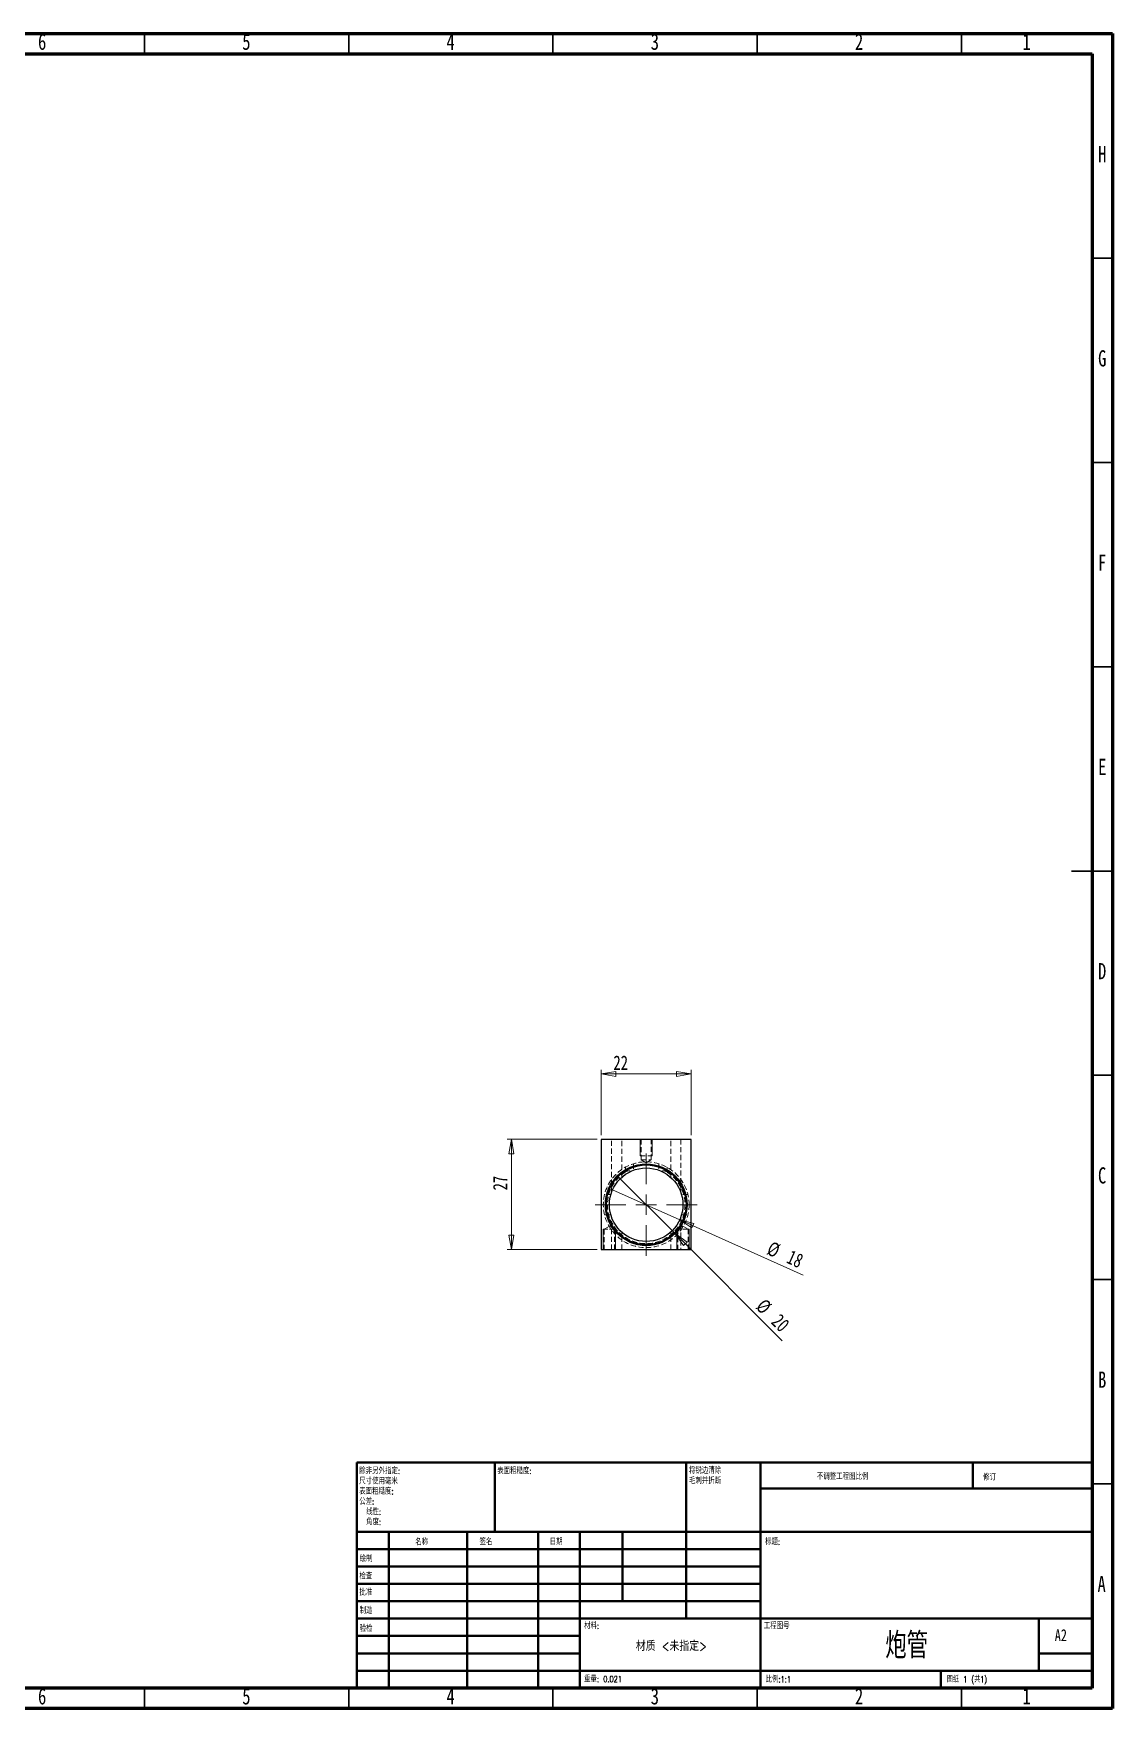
# Model space of a CAD drawing. Header units: millimetres. Extents: x 15 to 589, y 5 to 415.
# Drawn here: x 324.8 to 589, y 5 to 415 of the extents above; entities that cross this region are included whole.
import ezdxf

# ---------------------------------------------------------------- set-up
doc = ezdxf.new("R2010")
doc.units = ezdxf.units.MM
doc.linetypes.add('HIDDEN', pattern=[1.905, 1.27, -0.635])
doc.styles.add('SLDTEXTSTYLE0', font='TXT', dxfattribs={"width": 0.75})
doc.styles.add('SLDTEXTSTYLE1', font='TXT', dxfattribs={"width": 0.75, "bigfont": 'bigfont'})
doc.styles.add('SLDTEXTSTYLE2', font='TXT', dxfattribs={"width": 0.694444, "bigfont": 'bigfont'})
doc.dimstyles.new('SLDDIMSTYLE0', dxfattribs={"dimtxt": 3.5, "dimasz": 3.556, "dimexe": 0, "dimexo": 0.0625, "dimgap": 0.875, "dimtad": 1, "dimrnd": 1e-09, "dimzin": 12, "dimdsep": 46, "dimtxsty": 'SLDTEXTSTYLE0', "dimblk1": 'CLOSED', "dimblk2": 'CLOSED', "dimsah": 1, "dimcen": 0.09, "dimadec": 0, "dimazin": 3, "dimtfac": 1, "dimtofl": 0, "dimtmove": 0, "dimatfit": 3, "dimldrblk": 'CLOSED', "dimfxl": 1, "dimfrac": 2, "dimtolj": 1, "dimtzin": 12, "dimarcsym": 0})
doc.dimstyles.new('SLDDIMSTYLE1', dxfattribs={"dimtxt": 3.5, "dimasz": 3.556, "dimexe": 0, "dimexo": 0.0625, "dimgap": 0.875, "dimtad": 1, "dimrnd": 1e-09, "dimzin": 12, "dimdsep": 46, "dimtxsty": 'SLDTEXTSTYLE0', "dimblk1": 'NONE', "dimblk2": 'CLOSED', "dimsah": 1, "dimcen": 0, "dimadec": 0, "dimazin": 3, "dimtfac": 1, "dimtmove": 0, "dimatfit": 3, "dimldrblk": 'NONE', "dimfxl": 1, "dimfrac": 2, "dimtolj": 1, "dimtzin": 12, "dimarcsym": 0})

# ---------------------------------------------------------------- blocks, each defined once
blk = doc.blocks.new('SW_NOTE_0')
at = {"color": 0, "linetype": 'Continuous', "lineweight": 0, "char_height": 1.5, "attachment_point": 1, "style": 'SLDTEXTSTYLE1'}
for s, insert in [('\\M+18F9C\\M+194F1另\\M+18A4F\\M+18E77\\M+192E8:', (0, 1.93)), ('\\M+1955C\\M+196CA\\M+19165糙\\M+19378:', (0, -3.07)), ('\\M+18EDA\\M+190A1\\M+18E67\\M+19770\\M+19F7C\\M+195C4', (0, -0.57)), ('\\M+18CF6\\M+18DB7:', (0, -5.57)), ('线\\M+190AB:', (1.69, -8.07)), ('\\M+18A70\\M+19378:', (1.69, -10.57))]:
    blk.add_mtext(s, dxfattribs=dict(at, insert=insert))
blk = doc.blocks.new('SW_NOTE_1')
at = {"color": 0, "linetype": 'Continuous', "lineweight": 0, "char_height": 1.5, "attachment_point": 1, "style": 'SLDTEXTSTYLE1'}
for s, insert in [('\\M+18FAB锐边\\M+190B4\\M+18F9C', (0, 1.93)), ('\\M+196D1\\M+18E68\\M+19BF3\\M+190DC\\M+19266', (0, -0.57))]:
    blk.add_mtext(s, dxfattribs=dict(at, insert=insert))
blk = doc.blocks.new('_Closed')
at = {"color": 0, "linetype": 'ByBlock', "lineweight": -2}
for p, q in [((-1, 0.166667), (0, 0)), ((-1, 0.166667), (-1, -0.166667)), ((0, 0), (-1, -0.166667)), ((0, 0), (-1, 0))]:
    blk.add_line(p, q, dxfattribs=at)
blk = doc.blocks.new('_D_36')
at = {"color": 7, "linetype": 'Continuous', "lineweight": 18}
for p, q in [((463.84, 145.32), (463.84, 161.32)), ((485.84, 160.32), (463.84, 160.32)), ((485.84, 145.32), (485.84, 161.32))]:
    blk.add_line(p, q, dxfattribs=at)
at = {"color": 7, "linetype": 'Continuous', "lineweight": 18, "xscale": 3.556, "yscale": 3.556, "rotation": 180}
blk.add_blockref('_Closed', (463.84, 160.32, -76), dxfattribs=at)
at = {"color": 7, "linetype": 'Continuous', "lineweight": 18, "xscale": 3.556, "yscale": 3.556}
blk.add_blockref('_Closed', (485.84, 160.32, -76), dxfattribs=at)
at = {"color": 7, "linetype": 'Continuous', "lineweight": 18, "insert": (466.82, 164.83), "char_height": 3.5, "attachment_point": 1, "style": 'SLDTEXTSTYLE0'}
blk.add_mtext('22', dxfattribs=at)
blk = doc.blocks.new('_D_37')
at = {"color": 7, "linetype": 'Continuous', "lineweight": 18}
for p, q in [((462.84, 144.32), (440.84, 144.32)), ((441.84, 144.32), (441.84, 117.32)), ((462.84, 117.32), (440.84, 117.32))]:
    blk.add_line(p, q, dxfattribs=at)
at = {"color": 7, "linetype": 'Continuous', "lineweight": 18, "xscale": 3.556, "yscale": 3.556}
for p, rotation in [((441.84, 144.32, -76), 90), ((441.84, 117.32, -76), 270)]:
    blk.add_blockref('_Closed', p, dxfattribs=dict(at, rotation=rotation))
at = {"color": 7, "linetype": 'Continuous', "lineweight": 18, "insert": (437.33, 131.82), "char_height": 3.5, "attachment_point": 1, "rotation": 90, "style": 'SLDTEXTSTYLE0'}
blk.add_mtext('27', dxfattribs=at)
blk = doc.blocks.new('_D_38')
at = {"color": 7, "linetype": 'Continuous', "lineweight": 18}
for q in [(466.63, 131.99), (513.24, 111.11)]:
    blk.add_line((483.05, 124.64), q, dxfattribs=at)
at = {"color": 7, "linetype": 'Continuous', "lineweight": 18, "xscale": 3.556, "yscale": 3.556, "rotation": 155.8701832304}
blk.add_blockref('_Closed', (483.05, 124.64, -76), dxfattribs=at)
at = {"color": 7, "linetype": 'Continuous', "lineweight": 18, "char_height": 3.5, "attachment_point": 1, "rotation": 335.8702, "style": 'SLDTEXTSTYLE0'}
for s, insert in [('%%c', (505.54, 119.5)), ('18', (510.38, 117.39))]:
    blk.add_mtext(s, dxfattribs=dict(at, insert=insert))
blk = doc.blocks.new('_None')
blk = doc.blocks.new('_D_39')
at = {"color": 7, "linetype": 'Continuous', "lineweight": 18}
for q in [(467.77, 135.39), (508.14, 95.01)]:
    blk.add_line((481.91, 121.24), q, dxfattribs=at)
at = {"color": 7, "linetype": 'Continuous', "lineweight": 18, "xscale": 3.556, "yscale": 3.556, "rotation": 135}
blk.add_blockref('_Closed', (481.91, 121.24, -76), dxfattribs=at)
at = {"color": 7, "linetype": 'Continuous', "lineweight": 18, "char_height": 3.5, "attachment_point": 1, "rotation": 315, "style": 'SLDTEXTSTYLE0'}
for s, insert in [('%%c', (503.94, 105.59)), ('20', (507.71, 101.89))]:
    blk.add_mtext(s, dxfattribs=dict(at, insert=insert))
blk = doc.blocks.new('SW_CENTERMARKSYMBOL_5')
at = {"color": 0, "linetype": 'Continuous', "lineweight": 0}
for p, q in [((0, 5), (0, 12.5)), ((-5, 0), (-12.5, 0)), ((0, 0), (-2.5, 0)), ((0, 0), (0, 2.5)), ((0, 0), (0, -2.5)), ((0, 0), (2.5, 0)), ((5, 0), (12.5, 0)), ((0, -5), (0, -12.5))]:
    blk.add_line(p, q, dxfattribs=at)

msp = doc.modelspace()

# ---------------------------------------------------------------- linework, layer by layer
at = {"color": 7, "linetype": 'Continuous', "lineweight": 70}
for p, q in [((15, 415), (589, 415)), ((589, 415), (589, 5)), ((20, 410), (584, 410)), ((584, 410), (584, 10)), ((584, 10), (20, 10)), ((589, 5), (15, 5))]:
    msp.add_line(p, q, dxfattribs=at)
at = {"color": 7, "linetype": 'Continuous', "lineweight": 35}
for p, q in [((352, 410), (352, 415)), ((402, 410), (402, 415)), ((452, 410), (452, 415)), ((502, 410), (502, 415)), ((552, 410), (552, 415)), ((584, 360), (589, 360)), ((584, 310), (589, 310)), ((584, 260), (589, 260)), ((589, 210), (579, 210)), ((584, 210), (589, 210)), ((584, 160), (589, 160)), ((584, 110), (589, 110)), ((584, 60), (589, 60)), ((352, 10), (352, 5)), ((402, 10), (402, 5)), ((452, 10), (452, 5)), ((502, 10), (502, 5)), ((552, 10), (552, 5))]:
    msp.add_line(p, q, dxfattribs=at)
at = {"color": 7, "linetype": 'Continuous', "lineweight": 25}
for p, q in [((463.84, 144.315), (463.84, 117.315)), ((485.84, 144.315), (463.84, 144.315)), ((485.84, 117.315), (485.84, 144.315)), ((463.84, 117.315), (485.84, 117.315))]:
    msp.add_line(p, q, dxfattribs=at)
at = {"color": 7, "linetype": 'HIDDEN', "lineweight": 18}
for p, q in [((466.34, 131.273), (466.34, 144.315)), ((468.84, 135.024), (468.84, 144.315)), ((473.59, 144.315), (473.59, 139.315)), ((476.09, 139.315), (476.09, 144.315)), ((480.84, 135.024), (480.84, 144.315)), ((483.34, 144.315), (483.34, 131.273)), ((473.34, 140.315), (476.34, 140.315)), ((473.34, 140.315), (476.34, 140.315)), ((473.34, 140.315), (476.34, 140.315)), ((469.74, 137.494), (469.74, 136.33)), ((471.74, 138.347), (471.74, 136.765)), ((473.59, 139.315), (476.09, 139.315)), ((473.59, 139.315), (474.84, 138.564)), ((474.84, 138.564), (476.09, 139.315)), ((477.94, 138.347), (477.94, 136.765)), ((479.94, 136.33), (479.94, 137.494)), ((466.194, 130.815), (464.642, 130.815)), ((485.039, 130.815), (483.487, 130.815)), ((465.84, 123.066), (464.59, 122.315)), ((464.641, 125.815), (466.192, 125.815)), ((467.09, 122.315), (465.84, 123.066)), ((466.34, 117.315), (466.34, 125.357)), ((483.84, 123.066), (482.59, 122.315)), ((483.34, 125.357), (483.34, 117.315)), ((483.486, 125.815), (485.038, 125.815)), ((485.09, 122.315), (483.84, 123.066)), ((485.038, 125.815), (485.039, 125.815)), ((467.34, 122.315), (464.34, 122.315)), ((467.34, 122.315), (464.34, 122.315)), ((467.09, 122.315), (464.59, 122.315)), ((464.59, 122.315), (464.59, 117.315)), ((467.09, 117.315), (467.09, 122.315)), ((468.84, 117.315), (468.84, 121.607)), ((480.84, 117.315), (480.84, 121.607)), ((485.34, 122.315), (482.34, 122.315)), ((485.34, 122.315), (482.34, 122.315)), ((485.09, 122.315), (482.59, 122.315)), ((482.59, 122.315), (482.59, 117.315)), ((485.09, 117.315), (485.09, 122.315))]:
    msp.add_line(p, q, dxfattribs=at)
at = {"color": 7, "linetype": 'Continuous', "lineweight": 18}
for p, q in [((473.34, 144.315), (473.34, 140.315)), ((473.34, 144.315), (473.34, 140.315)), ((473.34, 144.315), (473.34, 140.315)), ((476.34, 144.315), (476.34, 140.315)), ((476.34, 144.315), (476.34, 140.315)), ((476.34, 144.315), (476.34, 140.315)), ((464.34, 117.315), (464.34, 122.315)), ((464.34, 117.315), (464.34, 122.315)), ((467.34, 117.315), (467.34, 122.315)), ((467.34, 117.315), (467.34, 122.315)), ((482.34, 117.315), (482.34, 122.315)), ((482.34, 117.315), (482.34, 122.315)), ((485.34, 117.315), (485.34, 122.315)), ((485.34, 117.315), (485.34, 122.315))]:
    msp.add_line(p, q, dxfattribs=at)
at = {"color": 7, "linetype": 'Continuous', "lineweight": 50}
for p, q in [((404, 65.25), (584, 65.25)), ((404, 65.25), (404, 10)), ((437.8, 48.25), (437.8, 65.25)), ((484.6, 65.25), (484.6, 27)), ((502.8, 65.25), (502.8, 10)), ((554.8, 58.875), (554.8, 65.25)), ((584, 58.875), (502.8, 58.875)), ((584, 48.25), (404, 48.25)), ((411.8, 48.25), (411.8, 10)), ((430.991, 48.25), (430.991, 10)), ((448.399, 48.25), (448.399, 10)), ((458.6, 10), (458.6, 48.25)), ((469, 31.25), (469, 48.25)), ((502.8, 44), (404, 44)), ((502.8, 39.75), (404, 39.75)), ((502.8, 35.5), (404, 35.5)), ((502.8, 31.25), (404, 31.25)), ((458.6, 27), (404, 27)), ((458.6, 27), (584, 27)), ((571, 14.25), (571, 27)), ((458.6, 22.75), (404, 22.75)), ((458.6, 18.5), (404, 18.5)), ((584, 18.5), (571, 18.5)), ((404, 14.25), (584, 14.25)), ((547, 10), (547, 14.25))]:
    msp.add_line(p, q, dxfattribs=at)
at = {"color": 7, "linetype": 'HIDDEN', "lineweight": 18}
msp.add_circle((474.84, 128.315), 10.5, dxfattribs=at)
at = {"color": 7, "linetype": 'Continuous', "lineweight": 25}
for radius in [10, 9.75, 9]:
    msp.add_circle((474.84, 128.315), radius, dxfattribs=at)
at = {"color": 7, "linetype": 'HIDDEN', "lineweight": 18}
msp.add_arc((474.84, 128.315), 9.5, 122.46892, 57.53108, dxfattribs=at)
for points in [[(469.74, 136.33), (469.847, 136.399), (469.958, 136.456), (470.191, 136.546), (470.311, 136.577), (470.545, 136.604), (470.661, 136.601), (470.874, 136.564), (470.974, 136.53), (471.063, 136.484)], [(478.617, 136.484), (478.706, 136.53), (478.803, 136.563), (479.018, 136.601), (479.132, 136.605), (479.367, 136.577), (479.487, 136.547), (479.72, 136.457), (479.833, 136.399), (479.94, 136.33)]]:
    msp.add_open_spline(points, degree=3, knots=[0, 0, 0, 0, 0.25, 0.25, 0.5, 0.5, 0.75, 0.75, 1, 1, 1, 1], dxfattribs=at)

# ---------------------------------------------------------------- block references
at = {"color": 7, "linetype": 'Continuous', "lineweight": 0}
for name, p in [('SW_CENTERMARKSYMBOL_5', (474.84, 128.315)), ('SW_NOTE_0', (404.594, 61.987)), ('SW_NOTE_1', (485.309, 62.069))]:
    msp.add_blockref(name, p, dxfattribs=at)

# ---------------------------------------------------------------- texts
for s, insert, char_height, attachment_point, style in [('6', (326.96, 414.968), 3.969, 2, 'SLDTEXTSTYLE0'), ('5', (376.96, 414.968), 3.969, 2, 'SLDTEXTSTYLE0'), ('4', (426.96, 414.968), 3.969, 2, 'SLDTEXTSTYLE0'), ('3', (476.96, 414.968), 3.969, 2, 'SLDTEXTSTYLE0'), ('2', (526.96, 414.968), 3.969, 2, 'SLDTEXTSTYLE0'), ('1', (567.96, 414.968), 3.969, 2, 'SLDTEXTSTYLE0'), ('H', (586.49, 387.468), 3.969, 2, 'SLDTEXTSTYLE0'), ('G', (586.487, 337.468), 3.969, 2, 'SLDTEXTSTYLE0'), ('F', (586.458, 287.468), 3.969, 2, 'SLDTEXTSTYLE0'), ('E', (586.508, 237.468), 3.969, 2, 'SLDTEXTSTYLE0'), ('D', (586.453, 187.468), 3.969, 2, 'SLDTEXTSTYLE0'), ('C', (586.459, 137.468), 3.969, 2, 'SLDTEXTSTYLE0'), ('B', (586.471, 87.468), 3.969, 2, 'SLDTEXTSTYLE0'), ('\\M+1955C\\M+196CA\\M+19165糙\\M+19378:', (438.371, 63.919), 1.5, 1, 'SLDTEXTSTYLE1'), ('\\M+19573调\\M+190AE\\M+18D48\\M+192F6图\\M+194E4\\M+197E1', (516.615, 62.533), 1.5, 1, 'SLDTEXTSTYLE1'), ('\\M+18F43订', (557.328, 62.335), 1.5, 1, 'SLDTEXTSTYLE1'), ('\\M+196BC\\M+18FCC', (418.322, 46.501), 1.5, 1, 'SLDTEXTSTYLE1'), ('签\\M+196BC', (434.034, 46.562), 1.5, 1, 'SLDTEXTSTYLE1'), ('\\M+193FA\\M+18AFA', (451.215, 46.576), 1.5, 1, 'SLDTEXTSTYLE1'), ('标题:', (503.956, 46.576), 1.5, 1, 'SLDTEXTSTYLE1'), ('绘\\M+190A7', (404.685, 42.43), 1.5, 1, 'SLDTEXTSTYLE1'), ('检查', (404.624, 38.154), 1.5, 1, 'SLDTEXTSTYLE1'), ('A', (586.34, 37.468), 3.969, 2, 'SLDTEXTSTYLE0'), ('\\M+194E1\\M+18F79', (404.622, 34.177), 1.5, 1, 'SLDTEXTSTYLE1'), ('\\M+190A7\\M+191A2', (404.682, 29.734), 1.5, 1, 'SLDTEXTSTYLE1'), ('验检', (404.677, 25.35), 1.5, 1, 'SLDTEXTSTYLE1'), ('\\M+18DDE\\M+197BF:', (459.646, 25.986), 1.5, 1, 'SLDTEXTSTYLE1'), ('\\M+18D48\\M+192F6图\\M+18D86', (503.629, 25.986), 1.5, 1, 'SLDTEXTSTYLE1'), ('\\M+18DDE质 <\\M+196A2\\M+18E77\\M+192E8>', (480.966, 21.486), 2.38125, 2, 'SLDTEXTSTYLE1'), ('\\M+1E07B\\M+18AC7', (538.6, 23.607), 6.35, 2, 'SLDTEXTSTYLE1'), ('A2', (574.871, 24.406), 2.9104, 1, 'SLDTEXTSTYLE0'), ('\\M+18F64\\M+197CA: 0.021', (459.618, 12.949), 1.4986, 1, 'SLDTEXTSTYLE1'), ('\\M+194E4\\M+197E1:1:1', (504.074, 12.9), 1.5, 1, 'SLDTEXTSTYLE1'), ('图纸 1 (\\M+18BA41)', (548.478, 12.9), 1.5, 1, 'SLDTEXTSTYLE2'), ('6', (326.96, 9.968), 3.969, 2, 'SLDTEXTSTYLE0'), ('5', (376.96, 9.968), 3.969, 2, 'SLDTEXTSTYLE0'), ('4', (426.96, 9.968), 3.969, 2, 'SLDTEXTSTYLE0'), ('3', (476.96, 9.968), 3.969, 2, 'SLDTEXTSTYLE0'), ('2', (526.96, 9.968), 3.969, 2, 'SLDTEXTSTYLE0'), ('1', (567.96, 9.968), 3.969, 2, 'SLDTEXTSTYLE0')]:
    msp.add_mtext(s, dxfattribs=dict(at, insert=insert, char_height=char_height, attachment_point=attachment_point, style=style))

# ---------------------------------------------------------------- dimensions: what is measured, and where the dimension line sits
at = {"color": 7, "linetype": 'Continuous', "lineweight": 18}
dim = msp.add_linear_dim(base=(463.84, 160.315), p1=(485.84, 144.315), p2=(463.84, 144.315), dimstyle='SLDDIMSTYLE0', dxfattribs=at)
dim.commit()
dim.dimension.update_dxf_attribs({"geometry": '_D_36', "text_midpoint": (469.411, 160.315), "dimtype": 160})
dim = msp.add_linear_dim(base=(441.84, 117.315), p1=(463.84, 144.315), p2=(463.84, 117.315), angle=90, dimstyle='SLDDIMSTYLE0', dxfattribs=at)
dim.commit()
dim.dimension.update_dxf_attribs({"geometry": '_D_37', "text_midpoint": (441.84, 134.402), "dimtype": 160})
for p1, p2, picture, middle in [((467.769, 135.386), (481.911, 121.244), '_D_39', (504.513, 98.642)), ((466.627, 131.995), (483.054, 124.636), '_D_38', (508.567, 113.208))]:
    dim = msp.add_diameter_dim_2p(p1=p1, p2=p2, dimstyle='SLDDIMSTYLE1', dxfattribs=at)
    dim.commit()
    dim.dimension.update_dxf_attribs({"geometry": picture, "text_midpoint": middle, "dimtype": 163})

doc.saveas('drawing.dxf')
